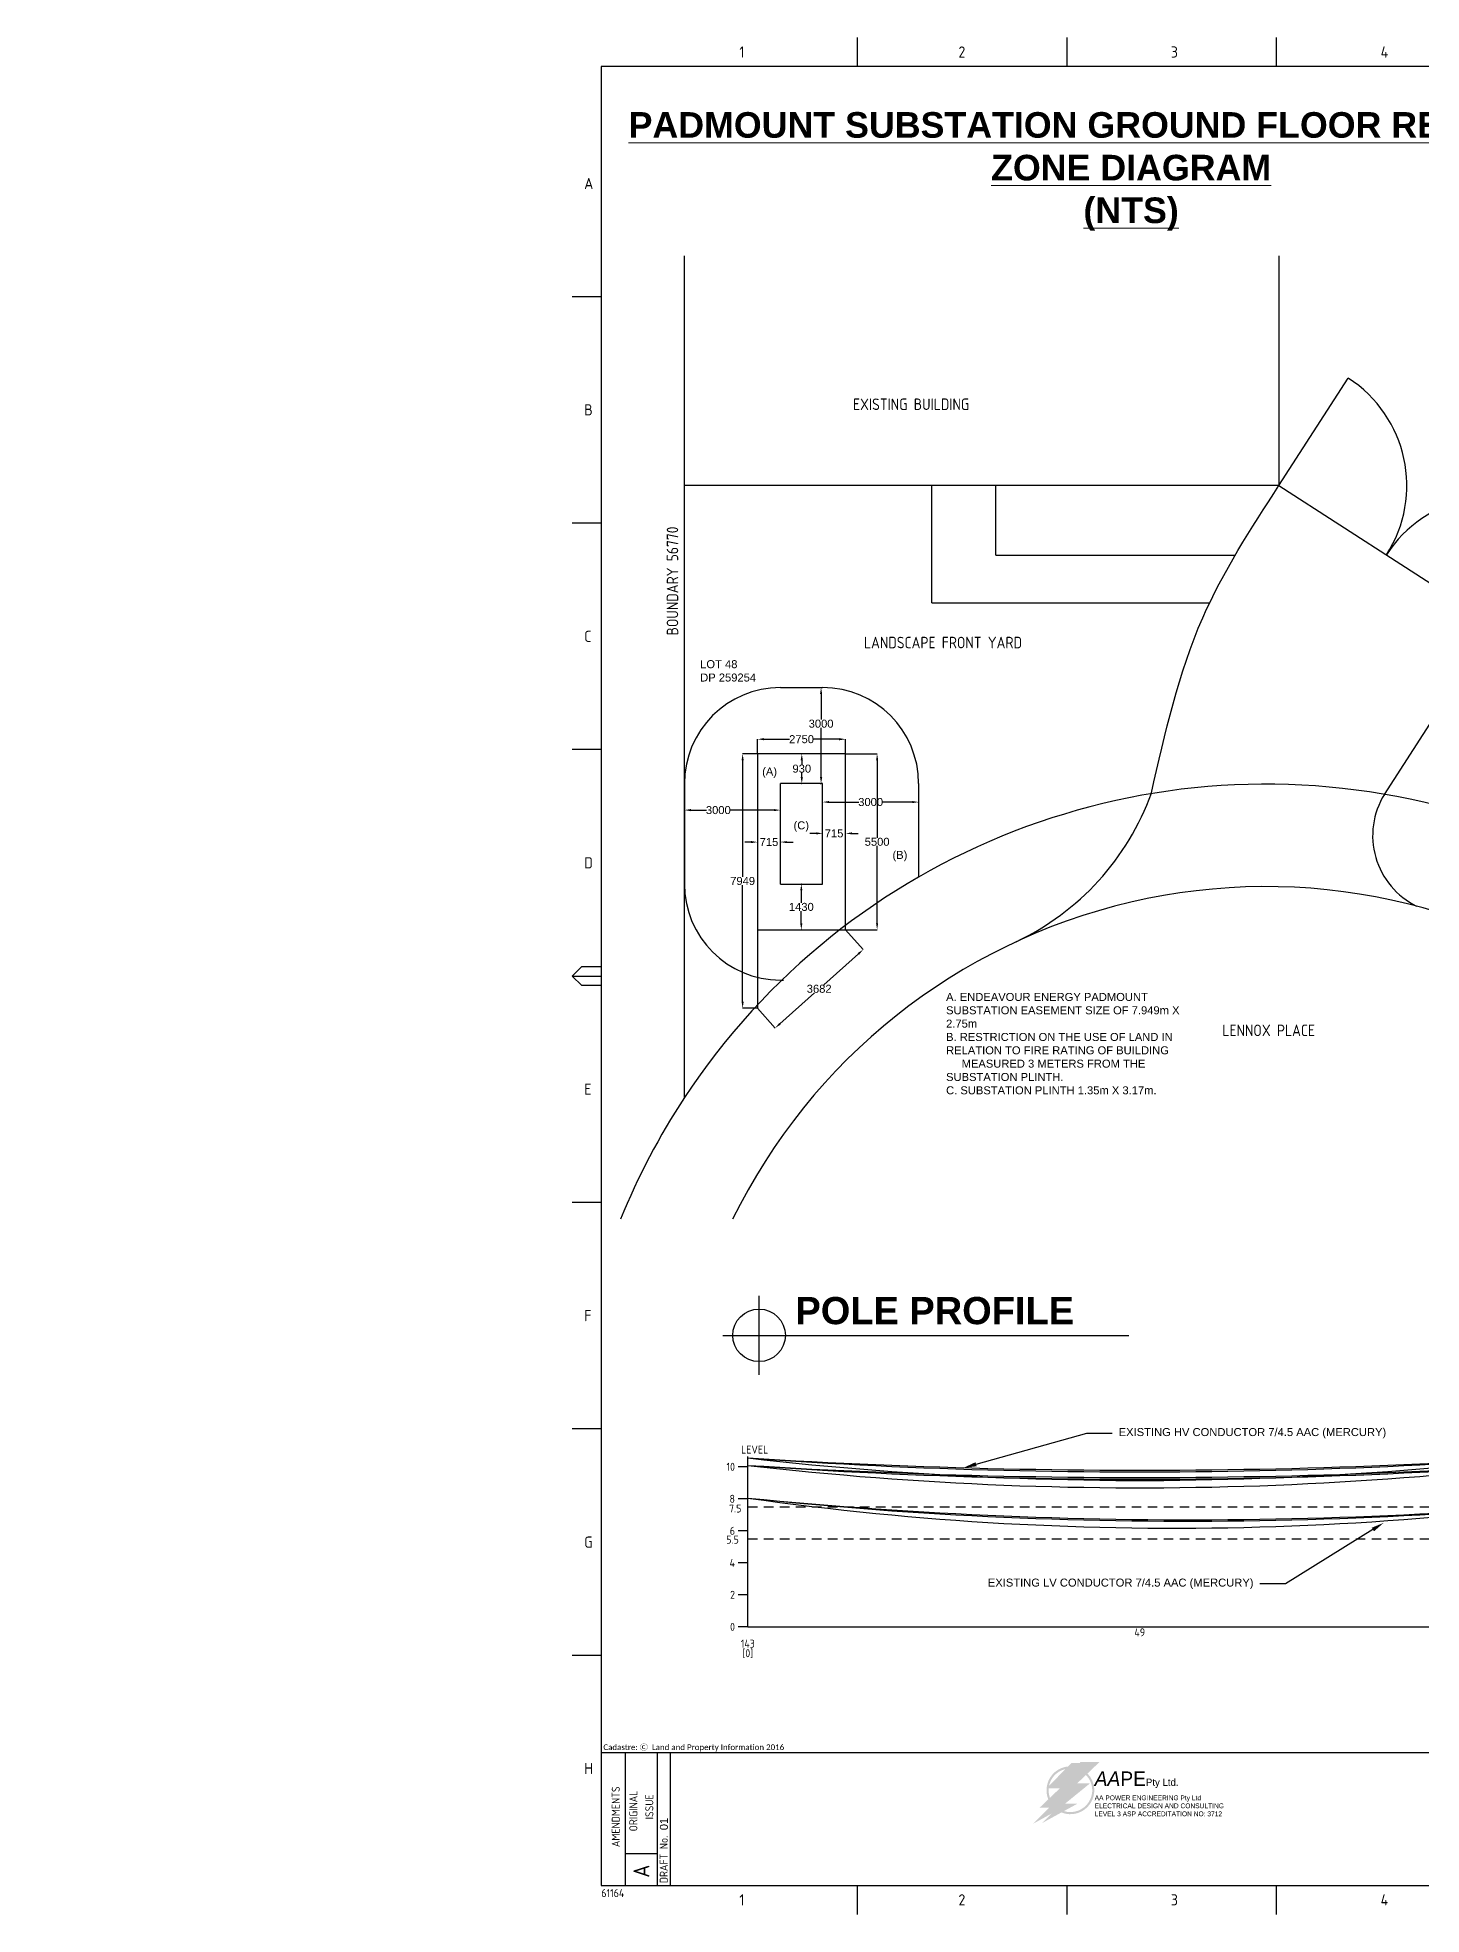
# Paper-space layout 'PAGE 2' of a CAD drawing. Header units: metres. Extents: x -188 to 85036, y -3 to 50921.
# Drawn here: x -188 to 245, y -3 to 583 of the extents above; entities that cross this region are included whole.
import ezdxf
from ezdxf import colors
from ezdxf.entities.mleader import LeaderData, LeaderLine
from ezdxf.enums import TextEntityAlignment as Align
from ezdxf.math import Vec2, Vec3

# ---------------------------------------------------------------- set-up
doc = ezdxf.new("R2010")
doc.units = ezdxf.units.M
doc.linetypes.add('Dash', pattern=[5, 3, -2])
doc.layers.get('0').update_dxf_attribs({"color": 6})
doc.layers.add('_User Miscellaneous1', color=7, linetype='Continuous')
doc.layers.add('Notes', color=7, linetype='Continuous')
doc.styles.add('ARIAL', font='arial.ttf', dxfattribs={"height": 2})
doc.styles.add('boundary$0$Standard', font='archquik.shx')
doc.styles.add('iecISOCP', font='isocp.shx')
doc.styles.add('ISOCP', font='isocp')
doc.styles.get("Standard").update_dxf_attribs({"font": 'arial.ttf'})
doc.dimstyles.get("Standard").update_dxf_attribs({"dimtxt": 0.18, "dimasz": 0.18, "dimexe": 0.18, "dimexo": 0.0625, "dimgap": 0.09, "dimtad": 0, "dimtih": 1, "dimtoh": 1, "dimdec": 4, "dimzin": 0, "dimdsep": 46, "dimtxsty": 'Standard', "dimcen": 0.09, "dimadec": 0, "dimazin": 0, "dimtfac": 1, "dimtdec": 4, "dimtofl": 0, "dimtmove": 0, "dimatfit": 3, "dimfxl": 1, "dimtolj": 1, "dimtzin": 0, "dimarcsym": 0})

# ---------------------------------------------------------------- blocks, each defined once
blk = doc.blocks.new('A$C30A46249')
at = {"color": 7, "lineweight": -3, "insert": (6.92, 4.97), "char_height": 1.79, "attachment_point": 7, "line_spacing_factor": 1.2}
blk.add_mtext('{\\fCalibri|b0|i0|c0|p34;\\C256;Cadastre: \\fMS Gothic|b0|i0|c128|p49;\\C250;\\c2236962;Ⓒ\\fMS Gothic|b0|i0|c0|p49; \\fCalibri|b0|i0|c0|p34;\\C256;Land and Property Information 2016}', dxfattribs=at)
blk = doc.blocks.new('A1_FRAME_TITLE')
at = {"layer": '_User Miscellaneous1'}
h = blk.add_hatch(color=256, dxfattribs=at)
h.dxf.hatch_style = 1
h.set_gradient(color1=(0, 0, 255), color2=(0, 255, 63), tint=1, name='HEMISPHERICAL')
h.paths.add_polyline_path([(161.9, 44.34), (156.04, 44.34), (148.24, 36.37), (152.38, 36.37), (146.04, 30.31), (149.07, 30.31), (144.04, 25.32), (155, 31.34), (151.14, 31.34), (158.93, 37.68), (154.93, 37.68)])
h = blk.add_hatch(color=256, dxfattribs=at)
h.dxf.hatch_style = 1
h.paths.add_polyline_path([(164.76, 44.61), (158.9, 44.61), (151.1, 36.65), (155.24, 36.65), (148.9, 30.58), (151.93, 30.58), (146.9, 25.59), (157.86, 31.61), (154, 31.61), (161.8, 37.96), (157.79, 37.96)])
h.paths.add_polyline_path([(156.86, 42.52), (157.38, 43.06, 0.697945), (149.7, 31.34), (150.16, 31.79, -0.672573)], flags=17)
h.paths.add_polyline_path([(151.28, 30.58), (150.35, 30.58, 0.037386), (151.19, 29.84), (151.64, 30.29, -0.016928)], flags=17)
h.paths.add_polyline_path([(161.01, 41.03), (160.56, 40.59, -0.783513), (153.62, 29.28), (152.88, 28.88, 0.81485)], flags=17)
h = blk.add_hatch(color=256, dxfattribs=at)
h.dxf.hatch_style = 1
h.paths.add_polyline_path([(164.76, 44.57), (158.9, 44.57), (151.1, 36.61), (155.24, 36.61), (148.9, 30.54), (151.93, 30.54), (146.9, 25.55), (157.86, 31.57), (154, 31.57), (161.8, 37.92), (157.79, 37.92)])
h.paths.add_polyline_path([(156.86, 42.48), (157.38, 43.02, 0.697945), (149.7, 31.31), (150.16, 31.75, -0.672573)], flags=17)
h.paths.add_polyline_path([(151.28, 30.54), (150.35, 30.54, 0.037386), (151.19, 29.8), (151.64, 30.25, -0.016928)], flags=17)
h.paths.add_polyline_path([(161.01, 40.99), (160.56, 40.55, -0.783513), (153.62, 29.24), (152.88, 28.84, 0.81485)], flags=17)
at = {"layer": '_User Miscellaneous1', "linetype": 'Continuous'}
for p, q in [((89.14, 574.39), (89.14, 583.39)), ((154.65, 574.39), (154.65, 583.39)), ((220.16, 574.39), (220.16, 583.39)), ((9, 574.39), (9, 5.97)), ((9, 502.43), (0, 502.43)), ((8.99, 431.68), (0, 431.68)), ((8.99, 360.93), (0, 360.93)), ((0, 290.18), (3, 293.18)), ((0, 290.18), (9, 290.18)), ((3, 287.18), (0, 290.18)), ((3, 293.18), (8.99, 293.18)), ((8.99, 287.18), (3, 287.18)), ((9, 219.43), (0, 219.43)), ((9, 148.68), (0, 148.68)), ((9, 77.93), (0, 77.93)), ((16.59, 5.97), (16.59, 47.62)), ((26.59, 5.97), (26.59, 47.62)), ((30.74, 5.98), (30.74, 47.62)), ((16.59, 15.97), (26.59, 15.97)), ((89.14, -3.03), (89.14, 5.97)), ((154.65, -3.03), (154.65, 5.97)), ((220.16, -3.03), (220.16, 5.97))]:
    blk.add_line(p, q, dxfattribs=at)
at = {"layer": '_User Miscellaneous1', "linetype": 'Continuous', "flags": 128}
for points in [[(149.5, 574.39), (9, 574.39)], [(824.37, 574.39), (149.5, 574.39)], [(9, 47.62), (123.8, 47.62)], [(123.8, 47.62), (824.37, 47.62)], [(9, 5.97), (123.8, 5.97)], [(123.8, 5.97), (824.37, 5.97)]]:
    blk.add_lwpolyline(points, dxfattribs=at)
at = {"layer": '_User Miscellaneous1', "style": 'iecISOCP'}
for s, p in [('1', (52.24, 577.12)), ('2', (120.7, 577.12)), ('3', (187.09, 577.12)), ('4', (252.67, 577.12)), ('A', (3.74, 536.06)), ('B', (3.74, 465.31)), ('C', (3.74, 394.56)), ('D', (3.74, 323.81)), ('E', (3.74, 253.06)), ('F', (3.74, 182.31)), ('G', (3.74, 111.56)), ('H', (3.74, 40.81)), ('1', (52.24, -0.22)), ('2', (120.7, -0.22)), ('3', (187.09, -0.2)), ('4', (252.67, -0.22))]:
    blk.add_text(s, height=3.5, dxfattribs=at).set_placement(p)
for s, height, p in [('AMENDMENTS', 2.5, (14.84, 18.02)), ('ORIGINAL', 2.5, (20.34, 22.94)), ('ISSUE', 2.5, (25.34, 26.69)), ('DRAFT No.', 2.5, (29.84, 6.74)), ('A', 5, (24.09, 8.47))]:
    blk.add_text(s, height=height, rotation=90, dxfattribs=at).set_placement(p)
at = {"layer": '_User Miscellaneous1', "insert": (163.28, 41.65), "char_height": 3.7434, "attachment_point": 1}
blk.add_mtext_dynamic_manual_height_columns('{\\fBrowallia New|b0|i1|c0|p34;\\H1.2x;\\C5;AA\\fBrowallia New|b0|i0|c0|p34;PE\\H0.5x;Pty Ltd.\\P\\H0.66784x;AA POWER ENGINEERING Pty Ltd\\PELECTRICAL DESIGN AND CONSULTING\\PLEVEL 3 ASP ACCREDITATION NO: 3712}', width=44998.253, gutter_width=12.5, heights=[0], dxfattribs=at)
at = {"layer": '_User Miscellaneous1', "insert": (147.99, 24.03), "char_height": 2.5, "attachment_point": 1, "style": 'ARIAL'}
blk.add_mtext_dynamic_manual_height_columns('{\\fBrowallia New|b0|i0|c0|p34;\\C5;Email: ^I^Iadmin@aapowereng.com  ^I\\PPostal Address: ^IPO Box 910 Hurstville NSW 1481\\PPh: ^I^I^I(02) 9553 1857^I^I^I^I^I^I}', width=84908.8208, gutter_width=12.5, heights=[0], dxfattribs=at)
at = {"layer": '_User Miscellaneous1', "style": 'iecISOCP', "flags": 8}
blk.add_attdef('VERSION_NO', text='', height=2.5, rotation=90, dxfattribs=at).set_placement((302.04, 43.81), align=Align.MIDDLE_CENTER)
at = {"layer": '_User Miscellaneous1'}
blk.add_attdef('DRAFT_NUM', (29.9, 23.29), '', height=2.5, rotation=90, dxfattribs=at)
at = {"layer": '_User Miscellaneous1', "style": 'iecISOCP'}
for tag, p in [('CAP_NO', (513.19, 43.46)), ('IE_NUM', (513.05, 37.81)), ('REF_No_1', (335.24, 32.31)), ('REF_1', (362.52, 32.31)), ('GEN_WO', (441.71, 31.76)), ('HV_SWITCH', (513.46, 32.16)), ('REF_No_2', (335.24, 26.31)), ('REF_2', (362.52, 26.31)), ('OH_WO', (441.71, 25.81)), ('UBD_REF', (513.05, 25.83)), ('REF_No_3', (335.24, 20.31)), ('REF_3', (362.52, 20.31)), ('UG_WO', (441.71, 20.05)), ('GIS_MAP_No', (513.05, 20.04)), ('REF_No_4', (335.24, 14.31)), ('REF_4', (362.52, 14.31)), ('SUB_WO', (441.71, 13.81)), ('HV_OP_DIAG', (513.33, 14.2)), ('LGA', (512.95, 7.78)), ('ExportID', (9.08, 2.39))]:
    blk.add_attdef(tag, p, '', height=2.5, dxfattribs=at)
for tag, height, p in [('T1', 3.5, (684.37, 39.47)), ('scale', 2.5, (567.76, 33.27)), ('T2', 3.5, (684.37, 34.35)), ('T3', 3.5, (684.37, 28.92)), ('DRAWN', 2.5, (567.76, 24.93)), ('T4', 3.5, (684.37, 23.66)), ('DATE', 2.5, (567.76, 16.88)), ('T5', 3.5, (684.37, 18.23)), ('REV', 5, (820.05, 17.1)), ('T6', 3.5, (684.37, 12.97)), ('CHD', 2.5, (567.76, 8.37)), ('DESIGN', 2.5, (605.62, 9.15))]:
    blk.add_attdef(tag, text='', height=height, dxfattribs=at).set_placement(p, align=Align.CENTER)
blk.add_attdef('NUM', text='', height=7, dxfattribs=at).set_placement((792.37, 20.12), align=Align.MIDDLE_CENTER)
for tag, p in [('NS', (790.71, 8.12)), ('SHTS', (805.41, 8.12))]:
    blk.add_attdef(tag, text='', height=2.5, dxfattribs=at).set_placement(p, align=Align.MIDDLE)
at = {"layer": 'Notes', "style": 'iecISOCP', "flags": 1}
for tag, p in [('ProjectType', (14.17, -26.8)), ('ProjectNumber', (23.56, -26.82)), ('DrawingNumber', (35.51, -26.8)), ('ProjectDescription', (47.56, -26.83)), ('ExportDate', (60.28, -26.79)), ('ExportUserName', (69.15, -26.8)), ('DesignerCompanyName', (81.48, -26.79)), ('ExportAreaOfInterest', (97.1, -26.81)), ('GIS_SUCCESS', (112, -26.78)), ('CAD_SUCCESS', (121.79, -26.78)), ('DEPOTCODE', (132.11, -26.88)), ('ExportCategories', (140.08, -26.8)), ('Comments', (154.38, -26.88))]:
    blk.add_attdef(tag, p, '', height=1, dxfattribs=at)
blk = doc.blocks.new('*D4633')
at = {"layer": '_User Miscellaneous1', "color": 0, "lineweight": -2, "transparency": 16777216}
for p, q in [((3660, 8568), (3668, 8568)), ((3668, 8368), (3668, 8231)), ((3660, 7638), (3668, 7638)), ((3668, 7838), (3668, 7975))]:
    blk.add_line(p, q, dxfattribs=at)
at = {"layer": '_User Miscellaneous1', "color": 0, "transparency": 16777216}
for points in [[(3634, 8368), (3701, 8368), (3668, 8568)], [(3634, 7838), (3701, 7838), (3668, 7638)]]:
    blk.add_solid(points, dxfattribs=at)
at = {"layer": 'Defpoints', "color": 0, "transparency": 16777216}
for p in [(3660, 8568), (3668, 8568), (3660, 7638)]:
    blk.add_point(p, dxfattribs=at)
at = {"layer": '_User Miscellaneous1', "color": 0, "transparency": 16777216, "insert": (3668, 8103), "char_height": 250, "attachment_point": 5}
blk.add_mtext('\\A1;930', dxfattribs=at)
blk = doc.blocks.new('*D4634')
at = {"layer": '_User Miscellaneous1', "color": 0, "lineweight": -2, "transparency": 16777216}
for p, q in [((3660, 4498), (3653, 4498)), ((3653, 4298), (3653, 3911)), ((3653, 3268), (3653, 3655)), ((3660, 3068), (3653, 3068))]:
    blk.add_line(p, q, dxfattribs=at)
at = {"layer": '_User Miscellaneous1', "color": 0, "transparency": 16777216}
for points in [[(3620, 4298), (3687, 4298), (3653, 4498)], [(3620, 3268), (3687, 3268), (3653, 3068)]]:
    blk.add_solid(points, dxfattribs=at)
at = {"layer": 'Defpoints', "color": 0, "transparency": 16777216}
for p in [(3660, 4498), (3653, 3068), (3660, 3068)]:
    blk.add_point(p, dxfattribs=at)
at = {"layer": '_User Miscellaneous1', "color": 0, "transparency": 16777216, "insert": (3653, 3783), "char_height": 250, "attachment_point": 5}
blk.add_mtext('\\A1;1430', dxfattribs=at)
blk = doc.blocks.new('*D4635')
at = {"layer": '_User Miscellaneous1', "color": 0, "lineweight": -2, "transparency": 16777216}
for p, q in [((4120, 6081), (3920, 6081)), ((4320, 6068), (4320, 6081)), ((5035, 6068), (5035, 6081)), ((5235, 6081), (5435, 6081))]:
    blk.add_line(p, q, dxfattribs=at)
at = {"layer": '_User Miscellaneous1', "color": 0, "transparency": 16777216}
for points in [[(4120, 6114), (4120, 6048), (4320, 6081)], [(5235, 6114), (5235, 6048), (5035, 6081)]]:
    blk.add_solid(points, dxfattribs=at)
at = {"layer": 'Defpoints', "color": 0, "transparency": 16777216}
for p in [(4320, 6068), (5035, 6081), (5035, 6068)]:
    blk.add_point(p, dxfattribs=at)
at = {"layer": '_User Miscellaneous1', "color": 0, "transparency": 16777216, "insert": (4677, 6081), "char_height": 250, "attachment_point": 5}
blk.add_mtext('\\A1;715', dxfattribs=at)
blk = doc.blocks.new('*D4636')
at = {"layer": '_User Miscellaneous1', "color": 0, "lineweight": -2, "transparency": 16777216}
for p, q in [((2085, 5810), (1885, 5810)), ((2285, 5818), (2285, 5810)), ((3000, 5818), (3000, 5810)), ((3200, 5810), (3400, 5810))]:
    blk.add_line(p, q, dxfattribs=at)
at = {"layer": '_User Miscellaneous1', "color": 0, "transparency": 16777216}
for points in [[(2085, 5843), (2085, 5777), (2285, 5810)], [(3200, 5843), (3200, 5777), (3000, 5810)]]:
    blk.add_solid(points, dxfattribs=at)
at = {"layer": 'Defpoints', "color": 0, "transparency": 16777216}
for p in [(2285, 5818), (3000, 5818), (3000, 5810)]:
    blk.add_point(p, dxfattribs=at)
at = {"layer": '_User Miscellaneous1', "color": 0, "transparency": 16777216, "insert": (2642, 5810), "char_height": 250, "attachment_point": 5}
blk.add_mtext('\\A1;715', dxfattribs=at)
blk = doc.blocks.new('*D4637')
at = {"layer": '_User Miscellaneous1', "color": 0, "lineweight": -2, "transparency": 16777216}
for p, q in [((2285, 8568), (2285, 9024)), ((2485, 9023), (3285, 9023)), ((4835, 9023), (4035, 9023)), ((5035, 8568), (5035, 9024))]:
    blk.add_line(p, q, dxfattribs=at)
at = {"layer": '_User Miscellaneous1', "color": 0, "transparency": 16777216}
for points in [[(2485, 9057), (2485, 8990), (2285, 9023)], [(4835, 9057), (4835, 8990), (5035, 9023)]]:
    blk.add_solid(points, dxfattribs=at)
at = {"layer": 'Defpoints', "color": 0, "transparency": 16777216}
for p in [(5035, 9023), (2285, 8568), (5035, 8568)]:
    blk.add_point(p, dxfattribs=at)
at = {"layer": '_User Miscellaneous1', "color": 0, "transparency": 16777216, "insert": (3660, 9023), "char_height": 250, "attachment_point": 5}
blk.add_mtext('\\A1;2750', dxfattribs=at)
blk = doc.blocks.new('*D4638')
at = {"layer": '_User Miscellaneous1', "color": 0, "lineweight": -2, "transparency": 16777216}
for p, q in [((5035, 8568), (6022, 8568)), ((6022, 8368), (6022, 5946)), ((6022, 3268), (6022, 5690)), ((5035, 3068), (6022, 3068))]:
    blk.add_line(p, q, dxfattribs=at)
at = {"layer": '_User Miscellaneous1', "color": 0, "transparency": 16777216}
for points in [[(5989, 8368), (6055, 8368), (6022, 8568)], [(5989, 3268), (6055, 3268), (6022, 3068)]]:
    blk.add_solid(points, dxfattribs=at)
at = {"layer": 'Defpoints', "color": 0, "transparency": 16777216}
for p in [(5035, 8568), (5035, 3068), (6022, 3068)]:
    blk.add_point(p, dxfattribs=at)
at = {"layer": '_User Miscellaneous1', "color": 0, "transparency": 16777216, "insert": (6022, 5818), "char_height": 250, "attachment_point": 5}
blk.add_mtext('\\A1;5500', dxfattribs=at)
blk = doc.blocks.new('*D4639')
at = {"layer": '_User Miscellaneous1', "color": 0, "lineweight": -2, "transparency": 16777216}
for p, q in [((0, 6773), (0, 6809)), ((200, 6808), (687, 6808)), ((2800, 6808), (1432, 6808)), ((3000, 6773), (3000, 6809))]:
    blk.add_line(p, q, dxfattribs=at)
at = {"layer": '_User Miscellaneous1', "color": 0, "transparency": 16777216}
for points in [[(200, 6842), (200, 6775), (0, 6808)], [(2800, 6842), (2800, 6775), (3000, 6808)]]:
    blk.add_solid(points, dxfattribs=at)
at = {"layer": 'Defpoints', "color": 0, "transparency": 16777216}
for p in [(0, 6808), (0, 6773), (3000, 6773)]:
    blk.add_point(p, dxfattribs=at)
at = {"layer": '_User Miscellaneous1', "color": 0, "transparency": 16777216, "insert": (1059, 6808), "char_height": 250, "attachment_point": 5}
blk.add_mtext('\\A1;3000', dxfattribs=at)
blk = doc.blocks.new('*D4640')
at = {"layer": '_User Miscellaneous1', "color": 0, "lineweight": -2, "transparency": 16777216}
for p, q in [((4320, 7045), (4320, 7060)), ((4520, 7060), (5447, 7060)), ((7120, 7060), (6193, 7060)), ((7320, 7045), (7320, 7060))]:
    blk.add_line(p, q, dxfattribs=at)
at = {"layer": '_User Miscellaneous1', "color": 0, "transparency": 16777216}
for points in [[(4520, 7093), (4520, 7027), (4320, 7060)], [(7120, 7093), (7120, 7027), (7320, 7060)]]:
    blk.add_solid(points, dxfattribs=at)
at = {"layer": 'Defpoints', "color": 0, "transparency": 16777216}
for p in [(4320, 7045), (7320, 7060), (7320, 7045)]:
    blk.add_point(p, dxfattribs=at)
at = {"layer": '_User Miscellaneous1', "color": 0, "transparency": 16777216, "insert": (5820, 7060), "char_height": 250, "attachment_point": 5}
blk.add_mtext('\\A1;3000', dxfattribs=at)
blk = doc.blocks.new('*D4641')
at = {"layer": '_User Miscellaneous1', "color": 0, "lineweight": -2, "transparency": 16777216}
for p, q in [((4239, 10638), (4272, 10638)), ((4271, 10438), (4271, 9636)), ((4271, 7838), (4271, 9380)), ((4239, 7638), (4272, 7638))]:
    blk.add_line(p, q, dxfattribs=at)
at = {"layer": '_User Miscellaneous1', "color": 0, "transparency": 16777216}
for points in [[(4238, 10438), (4305, 10438), (4271, 10638)], [(4238, 7838), (4305, 7838), (4271, 7638)]]:
    blk.add_solid(points, dxfattribs=at)
at = {"layer": 'Defpoints', "color": 0, "transparency": 16777216}
for p in [(4239, 10638), (4271, 10638), (4239, 7638)]:
    blk.add_point(p, dxfattribs=at)
at = {"layer": '_User Miscellaneous1', "color": 0, "transparency": 16777216, "insert": (4271, 9508), "char_height": 250, "attachment_point": 5}
blk.add_mtext('\\A1;3000', dxfattribs=at)
blk = doc.blocks.new('*D4642')
at = {"layer": '_User Miscellaneous1', "color": 0, "lineweight": -2, "transparency": 16777216}
for p, q in [((2285, 8568), (1818, 8568)), ((1819, 8368), (1819, 4721)), ((1819, 819), (1819, 4466)), ((2285, 619), (1818, 619))]:
    blk.add_line(p, q, dxfattribs=at)
at = {"layer": '_User Miscellaneous1', "color": 0, "transparency": 16777216}
for points in [[(1785, 8368), (1852, 8368), (1819, 8568)], [(1785, 819), (1852, 819), (1819, 619)]]:
    blk.add_solid(points, dxfattribs=at)
at = {"layer": 'Defpoints', "color": 0, "transparency": 16777216}
for p in [(2285, 8568), (1819, 619), (2285, 619)]:
    blk.add_point(p, dxfattribs=at)
at = {"layer": '_User Miscellaneous1', "color": 0, "transparency": 16777216, "insert": (1819, 4593), "char_height": 250, "attachment_point": 5}
blk.add_mtext('\\A1;7949', dxfattribs=at)
blk = doc.blocks.new('*D4643')
at = {"layer": '_User Miscellaneous1', "color": 0, "lineweight": -2, "transparency": 16777216}
for p, q in [((5035, 3068), (5586, 2449)), ((5437, 2316), (4355, 1352)), ((2285, 619), (2836, 0)), ((2985, 133), (4068, 1097))]:
    blk.add_line(p, q, dxfattribs=at)
at = {"layer": '_User Miscellaneous1', "color": 0, "transparency": 16777216}
for points in [[(5415, 2341), (5459, 2291), (5586, 2449)], [(2963, 158), (3008, 108), (2836, 0)]]:
    blk.add_solid(points, dxfattribs=at)
at = {"layer": 'Defpoints', "color": 0, "transparency": 16777216}
for p in [(5035, 3068), (2285, 619), (2836, 0)]:
    blk.add_point(p, dxfattribs=at)
at = {"layer": '_User Miscellaneous1', "color": 0, "transparency": 16777216, "insert": (4211, 1225), "char_height": 250, "attachment_point": 5}
blk.add_mtext('\\A1;3682', dxfattribs=at)
blk = doc.blocks.new('A$C3D324887')
at = {"layer": '_User Miscellaneous1'}
for p, q in [((3000, 10637.9), (4320, 10637.9)), ((2285, 8567.9), (2285, 3067.9)), ((5035, 8567.9), (2285, 8567.9)), ((5035, 3067.9), (5035, 8567.9)), ((0, 7637.9), (0, 4497.9)), ((3000, 4497.9), (3000, 7637.9)), ((4320, 7637.9), (3000, 7637.9)), ((4320, 4497.9), (4320, 7637.9)), ((7320, 7637.9), (7320, 4715.9)), ((3000, 4497.9), (4320, 4497.9)), ((2285, 3067.9), (2285, 618.9)), ((2285, 3067.9), (5035, 3067.9))]:
    blk.add_line(p, q, dxfattribs=at)
for centre, start, end in [((3000, 7637.9), 90, 180), ((4320, 7637.9), 0, 90), ((3000, 4497.9), 180, 270)]:
    blk.add_arc(centre, 3000, start, end, dxfattribs=at)
for base, p1, p2, angle, picture, middle in [((4271.4, 10637.9), (4238.9, 7637.9), (4238.9, 10637.9), 90, '*D4641', (4271.4, 9507.9)), ((0, 6808.4), (3000, 6772.8), (0, 6772.8), 180, '*D4639', (1059.4, 6808.4))]:
    dim = blk.add_linear_dim(base=base, p1=p1, p2=p2, angle=angle, dimstyle='Standard', override={"dimtxt": 250, "dimasz": 200, "dimdec": 0}, dxfattribs=at)
    dim.commit()
    dim.dimension.update_dxf_attribs({"geometry": picture, "text_midpoint": middle, "dimtype": 161})
for p1, p2, distance, picture, middle in [((2285, 8567.9), (5035, 8567.9), 455.5, '*D4637', (3660, 9023.4)), ((2285, 8567.9), (2285, 618.9), -466.5, '*D4642', (1818.5, 4593.4)), ((3660, 7637.9), (3660, 8567.9), -7.8, '*D4633', (3667.8, 8102.9)), ((5035, 8567.9), (5035, 3067.9), 986.9, '*D4638', (6021.9, 5817.9)), ((4320, 7044.8), (7320, 7044.8), 15.1, '*D4640', (5820, 7059.9)), ((2285, 5817.9), (3000, 5817.9), -8, '*D4636', (2642.5, 5809.9)), ((4320, 6067.9), (5035, 6067.9), 13.2, '*D4635', (4677.5, 6081.1)), ((3660, 4497.9), (3660, 3067.9), -6.6, '*D4634', (3653.4, 3782.9)), ((5035, 3067.9), (2285, 618.9), 828.6, '*D4643', (4211, 1224.6))]:
    dim = blk.add_aligned_dim(p1=p1, p2=p2, distance=distance, dimstyle='Standard', override={"dimtxt": 250, "dimasz": 200, "dimdec": 0}, dxfattribs=at)
    dim.commit()
    dim.dimension.update_dxf_attribs({"geometry": picture, "text_midpoint": middle})

psp = doc.layouts.new('PAGE 2')

# ---------------------------------------------------------------- linework, layer by layer
at = {"color": 1}
psp.add_line((44.51, 288.91), (45.43, 288.91), dxfattribs=at)
at = {"layer": '_User Miscellaneous1'}
for p, q in [((14.51, 252.17), (14.51, 515.15)), ((200.31, 515.15), (200.31, 443.41)), ((200.31, 443.41), (221.97, 477.02)), ((200.31, 443.41), (14.51, 443.41)), ((91.81, 406.77), (91.81, 443.41)), ((111.81, 421.67), (111.81, 443.41)), ((200.31, 443.41), (280.81, 391.54)), ((111.81, 421.67), (186.66, 421.67)), ((91.81, 406.77), (178.67, 406.77)), ((233.27, 346.93), (267.53, 400.1)), ((34.31, 136.84), (31.31, 136.84)), ((34.31, 86.84), (34.31, 140.09)), ((34.31, 126.84), (31.31, 126.84)), ((34.31, 116.84), (31.31, 116.84)), ((34.31, 106.84), (31.31, 106.84)), ((34.31, 96.84), (31.31, 96.84)), ((34.31, 86.84), (31.31, 86.84)), ((34.31, 86.84), (534.31, 86.84))]:
    psp.add_line(p, q, dxfattribs=at)
at = {"layer": '_User Miscellaneous1', "linetype": 'Dash'}
for p, q in [((34.31, 124.34), (516.13, 124.34)), ((34.31, 114.34), (516.16, 114.34))]:
    psp.add_line(p, q, dxfattribs=at)
at = {"layer": '_User Miscellaneous1', "color": 7, "linetype": 'Continuous', "lineweight": -3}
for points in [[(37.83, 165.57), (37.83, 190.25)], [(26.48, 177.91), (153.4, 177.91)]]:
    psp.add_lwpolyline(points, dxfattribs=at)
at = {"layer": '_User Miscellaneous1', "color": 5}
for points in [[(34.31, 139.59), (39.31, 139.25), (44.31, 138.91), (49.31, 138.59), (54.31, 138.29), (59.31, 138), (64.31, 137.72), (69.31, 137.46), (74.31, 137.22), (79.31, 136.98), (84.31, 136.77), (89.31, 136.56), (94.31, 136.37), (99.31, 136.2), (104.31, 136.04), (109.31, 135.9), (114.31, 135.77), (119.31, 135.65), (124.31, 135.55), (129.31, 135.46), (134.31, 135.39), (139.31, 135.33), (144.31, 135.29), (149.31, 135.26), (154.31, 135.24), (159.31, 135.24), (164.31, 135.26), (169.31, 135.29), (174.31, 135.33), (179.31, 135.39), (184.31, 135.46), (189.31, 135.55), (194.31, 135.65), (199.31, 135.77), (204.31, 135.9), (209.31, 136.04), (214.31, 136.2), (219.31, 136.37), (224.31, 136.56), (229.31, 136.77), (234.31, 136.98), (239.31, 137.22), (244.31, 137.46), (249.31, 137.72)], [(34.31, 137.29), (39.31, 136.95), (44.31, 136.61), (49.31, 136.29), (54.31, 135.99), (59.31, 135.7), (64.31, 135.42), (69.31, 135.16), (74.31, 134.92), (79.31, 134.68), (84.31, 134.47), (89.31, 134.26), (94.31, 134.07), (99.31, 133.9), (104.31, 133.74), (109.31, 133.6), (114.31, 133.47), (119.31, 133.35), (124.31, 133.25), (129.31, 133.16), (134.31, 133.09), (139.31, 133.03), (144.31, 132.99), (149.31, 132.96), (154.31, 132.94), (159.31, 132.94), (164.31, 132.96), (169.31, 132.99), (174.31, 133.03), (179.31, 133.09), (184.31, 133.16), (189.31, 133.25), (194.31, 133.35), (199.31, 133.47), (204.31, 133.6), (209.31, 133.74), (214.31, 133.9), (219.31, 134.07), (224.31, 134.26), (229.31, 134.47), (234.31, 134.68), (239.31, 134.92), (244.31, 135.16), (249.31, 135.42)], [(34.31, 127.09), (39.31, 126.58), (44.31, 126.08), (49.31, 125.6), (54.31, 125.14), (59.31, 124.7), (64.31, 124.28), (69.31, 123.87), (74.31, 123.49), (79.31, 123.13), (84.31, 122.78), (89.31, 122.46), (94.31, 122.15), (99.31, 121.86), (104.31, 121.6), (109.31, 121.35), (114.31, 121.12), (119.31, 120.91), (124.31, 120.72), (129.31, 120.54), (134.31, 120.39), (139.31, 120.26), (144.31, 120.14), (149.31, 120.05), (154.31, 119.97), (159.31, 119.91), (164.31, 119.88), (169.31, 119.86), (174.31, 119.86), (179.31, 119.88), (184.31, 119.92), (189.31, 119.97), (194.31, 120.05), (199.31, 120.15), (204.31, 120.26), (209.31, 120.4), (214.31, 120.55), (219.31, 120.72), (224.31, 120.92), (229.31, 121.13), (234.31, 121.36), (239.31, 121.61), (244.31, 121.88), (249.31, 122.16)]]:
    psp.add_lwpolyline(points, dxfattribs=at)
at = {"layer": '_User Miscellaneous1', "color": 1}
for points in [[(34.31, 139.59), (39.31, 139.03), (44.31, 138.5), (49.31, 137.98), (54.31, 137.49), (59.31, 137.02), (64.31, 136.58), (69.31, 136.16), (74.31, 135.76), (79.31, 135.39), (84.31, 135.04), (89.31, 134.71), (94.31, 134.41), (99.31, 134.13), (104.31, 133.87), (109.31, 133.64), (114.31, 133.43), (119.31, 133.24), (124.31, 133.08), (129.31, 132.94), (134.31, 132.82), (139.31, 132.73), (144.31, 132.66), (149.31, 132.61), (154.31, 132.59), (159.31, 132.59), (164.31, 132.61), (169.31, 132.66), (174.31, 132.73), (179.31, 132.82), (184.31, 132.94), (189.31, 133.08), (194.31, 133.24), (199.31, 133.43), (204.31, 133.64), (209.31, 133.87), (214.31, 134.13), (219.31, 134.41), (224.31, 134.71), (229.31, 135.04), (234.31, 135.39), (239.31, 135.76), (244.31, 136.16), (249.31, 136.58)], [(34.31, 137.29), (39.31, 136.73), (44.31, 136.2), (49.31, 135.68), (54.31, 135.19), (59.31, 134.72), (64.31, 134.28), (69.31, 133.86), (74.31, 133.46), (79.31, 133.09), (84.31, 132.74), (89.31, 132.41), (94.31, 132.11), (99.31, 131.83), (104.31, 131.57), (109.31, 131.34), (114.31, 131.13), (119.31, 130.94), (124.31, 130.78), (129.31, 130.64), (134.31, 130.52), (139.31, 130.43), (144.31, 130.36), (149.31, 130.31), (154.31, 130.29), (159.31, 130.29), (164.31, 130.31), (169.31, 130.36), (174.31, 130.43), (179.31, 130.52), (184.31, 130.64), (189.31, 130.78), (194.31, 130.94), (199.31, 131.13), (204.31, 131.34), (209.31, 131.57), (214.31, 131.83), (219.31, 132.11), (224.31, 132.41), (229.31, 132.74), (234.31, 133.09), (239.31, 133.46), (244.31, 133.86), (249.31, 134.28)], [(34.31, 127.09), (39.31, 126.4), (44.31, 125.73), (49.31, 125.09), (54.31, 124.47), (59.31, 123.89), (64.31, 123.33), (69.31, 122.79), (74.31, 122.28), (79.31, 121.8), (84.31, 121.35), (89.31, 120.92), (94.31, 120.52), (99.31, 120.14), (104.31, 119.79), (109.31, 119.47), (114.31, 119.17), (119.31, 118.91), (124.31, 118.66), (129.31, 118.45), (134.31, 118.26), (139.31, 118.09), (144.31, 117.96), (149.31, 117.85), (154.31, 117.76), (159.31, 117.71), (164.31, 117.68), (169.31, 117.67), (174.31, 117.7), (179.31, 117.74), (184.31, 117.82), (189.31, 117.92), (194.31, 118.05), (199.31, 118.21), (204.31, 118.39), (209.31, 118.59), (214.31, 118.83), (219.31, 119.09), (224.31, 119.38), (229.31, 119.69), (234.31, 120.03), (239.31, 120.4), (244.31, 120.79), (249.31, 121.21)]]:
    psp.add_lwpolyline(points, dxfattribs=at)
at = {"layer": '_User Miscellaneous1', "color": 3}
for points in [[(34.31, 139.59), (39.31, 139.29), (44.31, 139), (49.31, 138.72), (54.31, 138.45), (59.31, 138.2), (64.31, 137.96), (69.31, 137.73), (74.31, 137.52), (79.31, 137.31), (84.31, 137.12), (89.31, 136.95), (94.31, 136.78), (99.31, 136.63), (104.31, 136.49), (109.31, 136.36), (114.31, 136.25), (119.31, 136.15), (124.31, 136.06), (129.31, 135.98), (134.31, 135.92), (139.31, 135.87), (144.31, 135.83), (149.31, 135.81), (154.31, 135.79), (159.31, 135.79), (164.31, 135.81), (169.31, 135.83), (174.31, 135.87), (179.31, 135.92), (184.31, 135.98), (189.31, 136.06), (194.31, 136.15), (199.31, 136.25), (204.31, 136.36), (209.31, 136.49), (214.31, 136.63), (219.31, 136.78), (224.31, 136.95), (229.31, 137.12), (234.31, 137.31), (239.31, 137.52), (244.31, 137.73), (249.31, 137.96)], [(34.31, 137.29), (39.31, 136.99), (44.31, 136.7), (49.31, 136.42), (54.31, 136.15), (59.31, 135.9), (64.31, 135.66), (69.31, 135.43), (74.31, 135.22), (79.31, 135.01), (84.31, 134.82), (89.31, 134.65), (94.31, 134.48), (99.31, 134.33), (104.31, 134.19), (109.31, 134.06), (114.31, 133.95), (119.31, 133.85), (124.31, 133.76), (129.31, 133.68), (134.31, 133.62), (139.31, 133.57), (144.31, 133.53), (149.31, 133.51), (154.31, 133.49), (159.31, 133.49), (164.31, 133.51), (169.31, 133.53), (174.31, 133.57), (179.31, 133.62), (184.31, 133.68), (189.31, 133.76), (194.31, 133.85), (199.31, 133.95), (204.31, 134.06), (209.31, 134.19), (214.31, 134.33), (219.31, 134.48), (224.31, 134.65), (229.31, 134.82), (234.31, 135.01), (239.31, 135.22), (244.31, 135.43), (249.31, 135.66)], [(34.31, 127.09), (39.31, 126.61), (44.31, 126.15), (49.31, 125.7), (54.31, 125.27), (59.31, 124.86), (64.31, 124.47), (69.31, 124.1), (74.31, 123.74), (79.31, 123.4), (84.31, 123.08), (89.31, 122.77), (94.31, 122.48), (99.31, 122.22), (104.31, 121.96), (109.31, 121.73), (114.31, 121.51), (119.31, 121.32), (124.31, 121.13), (129.31, 120.97), (134.31, 120.83), (139.31, 120.7), (144.31, 120.59), (149.31, 120.5), (154.31, 120.42), (159.31, 120.36), (164.31, 120.32), (169.31, 120.3), (174.31, 120.3), (179.31, 120.31), (184.31, 120.34), (189.31, 120.39), (194.31, 120.46), (199.31, 120.54), (204.31, 120.65), (209.31, 120.76), (214.31, 120.9), (219.31, 121.06), (224.31, 121.23), (229.31, 121.42), (234.31, 121.63), (239.31, 121.85), (244.31, 122.1), (249.31, 122.36)]]:
    psp.add_lwpolyline(points, dxfattribs=at)
at = {"layer": '_User Miscellaneous1', "color": 7, "linetype": 'Continuous', "lineweight": -3}
psp.add_circle((37.83, 177.91), 8.22, dxfattribs=at)
at = {"layer": '_User Miscellaneous1'}
for centre, radius, start, end in [((200.31, 443.41), 39.98, 327.20441, 57.20441), ((267.53, 400.1), 39.98, 57.20441, 147.20441), ((196.25, 132.51), 217.6, 75.75344, 146.63888), ((83.06, 375.35), 82.33, 295.24817, 340.12212), ((254.11, 334.05), 24.5, 148.25841, 243.98156), ((196.25, 132.51), 185.6, 52.41197, 153.89704), ((196.25, 132.51), 217.6, 146.63888, 157.95827)]:
    psp.add_arc(centre, radius, start, end, dxfattribs=at)
psp.add_spline([(160.48, 347.36), (176.51, 402.07), (200.31, 443.41)], degree=3, dxfattribs=at)

# ---------------------------------------------------------------- block references
ref = psp.add_blockref('A1_FRAME_TITLE', (-20.55, 0), dxfattribs=at)
ref.add_attrib('ExportID', '61164', (-11.47, 2.39), dxfattribs={"layer": 'Notes', "height": 2.5, "style": 'iecISOCP'})
ref.add_attrib('DRAFT_NUM', '01', (9.35, 23.29), dxfattribs={"layer": '0', "height": 2.5, "rotation": 90})
at = {"layer": '_User Miscellaneous1', "color": 1, "xscale": 0.01, "yscale": 0.01, "zscale": 0.01}
psp.add_blockref('A$C3D324887', (14.51, 273.93), dxfattribs=at)
at = {"layer": 'Notes'}
psp.add_blockref('A$C30A46249', (-17.75, 42.91), dxfattribs=at)

# ---------------------------------------------------------------- texts
at = {"layer": '_User Miscellaneous1'}
for s, height, style, p in [('EXISTING BUILDING', 3.6, 'boundary$0$Standard', (67.2, 467.02)), ('LANDSCAPE FRONT YARD', 3.6, 'boundary$0$Standard', (70.63, 392.57)), ('LENNOX PLACE', 3.6, 'boundary$0$Standard', (182.65, 271.4)), ('LEVEL', 2.5, 'ISOCP', (32.23, 140.97))]:
    psp.add_text(s, height=height, dxfattribs=dict(at, style=style)).set_placement(p)
at = {"layer": '_User Miscellaneous1', "style": 'boundary$0$Standard'}
psp.add_text('BOUNDARY 56770', height=3.6, rotation=90, dxfattribs=at).set_placement((12.57, 396.58))
at = {"layer": '_User Miscellaneous1'}
for s, rotation, p in [('(A)', 358.42984, (38.77, 352.89)), ('(C)', 359.43654, (48.6, 336.03)), ('(B)', 0.58771, (79.54, 326.74))]:
    psp.add_text(s, height=2.5, rotation=rotation, dxfattribs=at).set_placement(p)
at = {"layer": '_User Miscellaneous1', "style": 'ISOCP'}
for s, p in [('10', (30.31, 136.84)), ('7.5', (32.31, 123.81)), ('8', (30.31, 126.84)), ('6', (30.31, 116.84)), ('5.5', (31.52, 114.09)), ('4', (30.31, 106.84)), ('2', (30.31, 96.84)), ('0', (30.31, 86.84))]:
    psp.add_text(s, height=2.5, dxfattribs=at).set_placement(p, align=Align.MIDDLE_RIGHT)
for s, p in [('143', (34.31, 82.84)), ('49', (156.81, 86.37)), ('[0]', (34.31, 79.84))]:
    psp.add_text(s, height=2.5, dxfattribs=at).set_placement(p, align=Align.TOP_CENTER)
at = {"layer": '_User Miscellaneous1', "lineweight": 0, "insert": (154.12, 541.55), "char_height": 8, "attachment_point": 5}
psp.add_mtext_dynamic_manual_height_columns('{\\fArial|b1|i0|c0|p34;\\LPADMOUNT SUBSTATION GROUND FLOOR RESTRICTION ZONE DIAGRAM\\P(NTS)}', width=321.5724, gutter_width=4, heights=[0], dxfattribs=at)
at = {"layer": '_User Miscellaneous1', "insert": (19.43, 388.86), "char_height": 2.5, "attachment_point": 1}
psp.add_mtext_dynamic_manual_height_columns('LOT 48\\PDP 259254', width=27.6765, gutter_width=4, heights=[0], dxfattribs=at)
at = {"layer": '_User Miscellaneous1', "insert": (96.29, 284.89), "char_height": 2.5, "width": 73.837, "attachment_point": 1}
psp.add_mtext('A. ENDEAVOUR ENERGY PADMOUNT SUBSTATION EASEMENT SIZE OF 7.949m X 2.75m ^JB. RESTRICTION ON THE USE OF LAND IN RELATION TO FIRE RATING OF BUILDING ^J     MEASURED 3 METERS FROM THE SUBSTATION PLINTH.\\PC. SUBSTATION PLINTH 1.35m X 3.17m.', dxfattribs=at)
at = {"layer": '_User Miscellaneous1', "color": 7, "linetype": 'Continuous', "lineweight": -3, "insert": (49.2, 189.89), "char_height": 8.5, "width": 116.9476, "attachment_point": 1}
psp.add_mtext('{\\fArial|b1|i0|c0|p34;POLE PROFILE}', dxfattribs=at)

# ---------------------------------------------------------------- leaders
at = {"layer": '_User Miscellaneous1'}
ml = psp.add_multileader_mtext('Standard', dxfattribs=at)
ml.set_content('EXISTING HV CONDUCTOR 7/4.5 AAC (MERCURY) ', color=256)
ml.set_leader_properties()
ml.build(insert=Vec2(0, 0))
ctx = ml.context
ctx.base_point, ctx.char_height, ctx.plane_origin = Vec3(148.23, 147.33), 2.5, Vec3(101.81, 140.16)
notes = []
notes.append((ctx, [(0, (1, 1, 0), (140.23, 147.33), (1, 0), 8, [(0, [(101.81, 136.56)], 0, [])])]))
ctx.mtext.insert, ctx.mtext.flow_direction = Vec3(150.23, 148.94), 5
ml = psp.add_multileader_mtext('Standard', dxfattribs=at)
ml.set_content('EXISTING LV CONDUCTOR 7/4.5 AAC (MERCURY) ', color=256)
ml.set_leader_properties()
ml.build(insert=Vec2(0, 0))
ctx = ml.context
ctx.base_point, ctx.char_height, ctx.plane_origin = Vec3(107.73, 100.3), 2.5, Vec3(60.73, 93.13)
ctx.text_align_type = 2
notes.append((ctx, [(1, (1, 1, 0), (202.38, 100.3), (-1, 0), 8, [(0, [(233.07, 119.34)], 0, [])])]))
ctx.mtext.insert, ctx.mtext.alignment, ctx.mtext.flow_direction = Vec3(192.38, 101.91), 3, 5
for ctx, leaders in notes:
    for number, flags, end, landing, length, lines in leaders:
        leader = LeaderData()
        leader.index, (leader.has_last_leader_line, leader.has_dogleg_vector, leader.attachment_direction) = number, flags
        leader.last_leader_point, leader.dogleg_vector, leader.dogleg_length = Vec3(end), Vec3(landing), length
        for number, points, colour, breaks in lines:
            line = LeaderLine()
            line.index, line.vertices, line.color, line.breaks = number, Vec3.list(points), colors.encode_raw_color(colour), breaks
            leader.lines.append(line)
        ctx.leaders.append(leader)

# ---------------------------------------------------------------- wipeouts: each hides what was drawn before it
psp.add_wipeout([(-187.68, 212.69), (-41.47, 212.69), (-41.47, 229.66), (-187.68, 229.66)]).dxf.layer = '_User Miscellaneous1'

doc.saveas('drawing.dxf')
